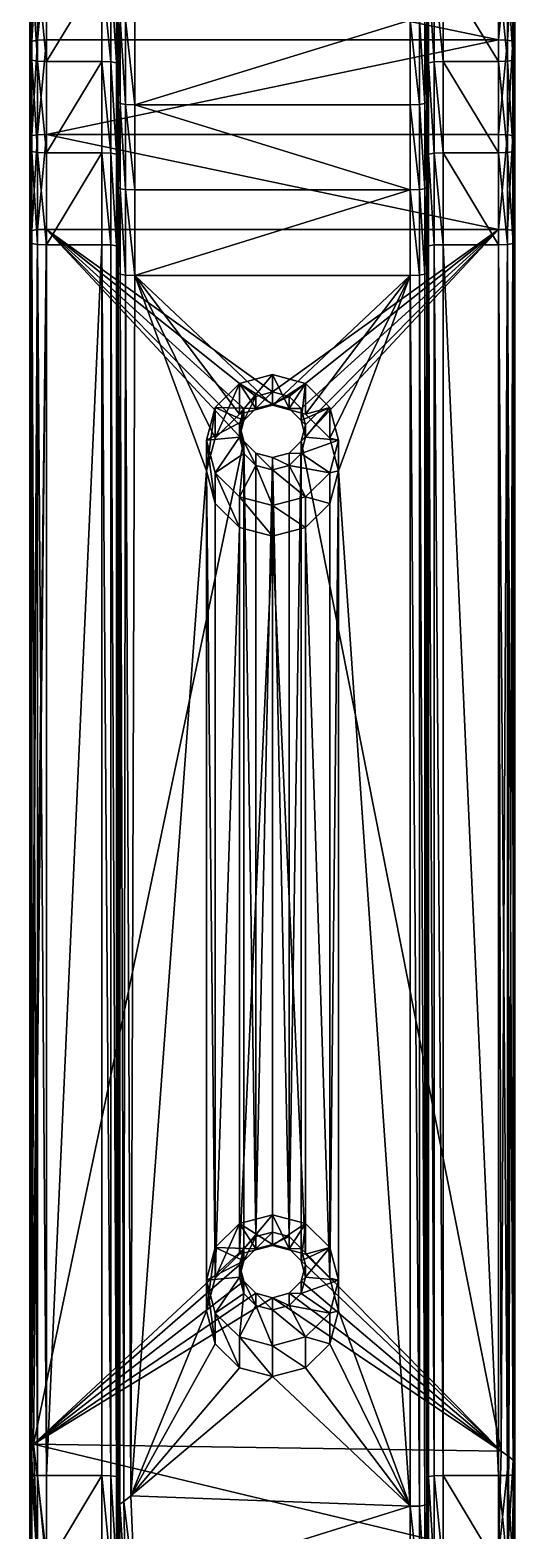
# Model space of a CAD drawing. Header units: metres. Extents: x -565 to 31, y 366 to 1032.
# Drawn here: x -13.2 to 30.9, y 649.2 to 785.4 of the extents above; entities that cross this region are included whole.
import ezdxf

# ---------------------------------------------------------------- set-up
doc = ezdxf.new("R2010")
doc.units = ezdxf.units.M

msp = doc.modelspace()

# ---------------------------------------------------------------- linework, layer by layer
for points in [[(-12.99, 792.91, 352.84), (-13.15, 792.73, 352.03), (-13.15, 784.23, 353.86)], [(-13.15, 784.23, 353.86), (-12.99, 784.4, 354.68), (-12.99, 792.91, 352.84)], [(-12.49, 793.02, 353.33), (-12.99, 792.91, 352.84), (-12.99, 784.4, 354.68)], [(-12.99, 784.4, 354.68), (-12.49, 784.49, 355.17), (-12.49, 793.02, 353.33)], [(-11.66, 793.06, 353.49), (-12.49, 793.02, 353.33), (-12.49, 784.49, 355.17)], [(-12.49, 784.49, 355.17), (-11.66, 784.53, 355.33), (-11.66, 793.06, 353.49)], [(-11.66, 793.06, 353.49), (-11.66, 784.53, 355.33), (29.34, 784.53, 355.33)], [(-11.66, 793.06, 353.49), (29.34, 784.53, 355.33), (29.34, 793.06, 353.49)], [(30.17, 793.02, 353.33), (29.34, 793.06, 353.49), (29.34, 784.53, 355.33)], [(29.34, 784.53, 355.33), (30.17, 784.49, 355.17), (30.17, 793.02, 353.33)], [(30.67, 792.91, 352.84), (30.17, 793.02, 353.33), (30.17, 784.49, 355.17)], [(30.17, 784.49, 355.17), (30.67, 784.4, 354.68), (30.67, 792.91, 352.84)], [(30.83, 792.73, 352.03), (30.67, 792.91, 352.84), (30.67, 784.4, 354.68)], [(-13.15, 792.73, 352.03), (-13.17, 791.13, 345.21), (-13.17, 782.86, 347)], [(-13.15, 784.23, 353.86), (-13.15, 792.73, 352.03), (-13.17, 782.86, 347)], [(30.67, 784.4, 354.68), (30.83, 784.23, 353.86), (30.83, 792.73, 352.03)], [(30.85, 782.86, 347), (30.85, 791.13, 345.21), (30.83, 792.73, 352.03)], [(30.85, 782.86, 347), (30.83, 792.73, 352.03), (30.83, 784.23, 353.86)], [(-13, 782.69, 346.18), (-13.17, 782.86, 347), (-13.17, 791.13, 345.21)], [(-13.17, 791.13, 345.21), (-13, 790.95, 344.4), (-13, 782.69, 346.18)], [(-12.49, 782.59, 345.69), (-13, 782.69, 346.18), (-13, 790.95, 344.4)], [(-13, 790.95, 344.4), (-12.49, 790.84, 343.91), (-12.49, 782.59, 345.69)], [(-11.66, 782.56, 345.53), (-12.49, 782.59, 345.69), (-12.49, 790.84, 343.91)], [(-12.49, 790.84, 343.91), (-11.66, 790.81, 343.75), (-11.66, 782.56, 345.53)], [(-11.66, 782.56, 345.53), (-11.66, 790.81, 343.75), (-6.66, 790.81, 343.75)], [(-11.66, 782.56, 345.53), (-6.66, 790.81, 343.75), (-6.66, 782.56, 345.53)], [(-6.66, 790.81, 343.75), (-5.83, 790.77, 343.59), (-5.83, 782.53, 345.36)], [(-5.83, 782.53, 345.36), (-6.66, 782.56, 345.53), (-6.66, 790.81, 343.75)], [(-5.83, 790.77, 343.59), (-5.33, 790.66, 343.1), (-5.33, 782.43, 344.87)], [(-5.33, 782.43, 344.87), (-5.83, 782.53, 345.36), (-5.83, 790.77, 343.59)], [(-5.33, 790.66, 343.1), (-5.16, 790.48, 342.29), (-5.16, 782.27, 344.06)], [(-5.16, 782.27, 344.06), (-5.33, 782.43, 344.87), (-5.33, 790.66, 343.1)], [(22.84, 790.48, 342.29), (23.01, 790.66, 343.1), (23.01, 782.43, 344.87)], [(22.84, 790.48, 342.29), (22.84, 782.27, 344.06), (22.84, 778.93, 327.39)], [(22.84, 790.48, 342.29), (22.84, 778.93, 327.39), (22.84, 786.64, 325.73)], [(23.01, 782.43, 344.87), (22.84, 782.27, 344.06), (22.84, 790.48, 342.29)], [(23.01, 790.66, 343.1), (23.51, 790.77, 343.59), (23.51, 782.53, 345.36)], [(23.51, 782.53, 345.36), (23.01, 782.43, 344.87), (23.01, 790.66, 343.1)], [(23.51, 790.77, 343.59), (24.34, 790.81, 343.75), (24.34, 782.56, 345.53)], [(24.34, 782.56, 345.53), (23.51, 782.53, 345.36), (23.51, 790.77, 343.59)], [(24.34, 790.81, 343.75), (29.34, 790.81, 343.75), (29.34, 782.56, 345.53)], [(24.34, 790.81, 343.75), (29.34, 782.56, 345.53), (24.34, 782.56, 345.53)], [(29.34, 790.81, 343.75), (30.18, 790.84, 343.91), (30.18, 782.59, 345.69)], [(30.18, 782.59, 345.69), (29.34, 782.56, 345.53), (29.34, 790.81, 343.75)], [(30.18, 790.84, 343.91), (30.68, 790.95, 344.4), (30.68, 782.69, 346.18)], [(30.68, 782.69, 346.18), (30.18, 782.59, 345.69), (30.18, 790.84, 343.91)], [(30.68, 790.95, 344.4), (30.85, 791.13, 345.21), (30.85, 782.86, 347)], [(30.85, 782.86, 347), (30.68, 782.69, 346.18), (30.68, 790.95, 344.4)], [(-5.16, 786.64, 325.73), (-4.99, 786.45, 324.91), (-4.99, 778.76, 326.57)], [(-4.99, 778.76, 326.57), (-5.16, 778.93, 327.39), (-5.16, 786.64, 325.73)], [(-4.99, 786.45, 324.91), (-4.49, 786.35, 324.43), (-4.49, 778.66, 326.08)], [(-4.49, 778.66, 326.08), (-4.99, 778.76, 326.57), (-4.99, 786.45, 324.91)], [(-4.49, 786.35, 324.43), (-3.66, 786.31, 324.26), (-3.66, 778.63, 325.92)], [(-3.66, 778.63, 325.92), (-4.49, 778.66, 326.08), (-4.49, 786.35, 324.43)], [(-3.66, 778.63, 325.92), (-3.66, 786.31, 324.26), (21.34, 786.31, 324.26)], [(-3.66, 778.63, 325.92), (21.34, 786.31, 324.26), (21.34, 778.63, 325.92)], [(21.34, 786.31, 324.26), (22.17, 786.35, 324.43), (22.17, 778.66, 326.08)], [(22.17, 778.66, 326.08), (21.34, 778.63, 325.92), (21.34, 786.31, 324.26)], [(22.17, 786.35, 324.43), (22.67, 786.45, 324.91), (22.67, 778.76, 326.57)], [(22.67, 778.76, 326.57), (22.17, 778.66, 326.08), (22.17, 786.35, 324.43)], [(22.67, 786.45, 324.91), (22.84, 786.64, 325.73), (22.84, 778.93, 327.39)], [(22.84, 778.93, 327.39), (22.67, 778.76, 326.57), (22.67, 786.45, 324.91)], [(-13.15, 784.23, 353.86), (-13.17, 782.86, 347), (-13.17, 774.52, 348.54)], [(-13.15, 775.69, 355.44), (-13.15, 784.23, 353.86), (-13.17, 774.52, 348.54)], [(-12.99, 784.4, 354.68), (-13.15, 784.23, 353.86), (-13.15, 775.69, 355.44)], [(-13.15, 775.69, 355.44), (-12.99, 775.84, 356.27), (-12.99, 784.4, 354.68)], [(-12.49, 784.49, 355.17), (-12.99, 784.4, 354.68), (-12.99, 775.84, 356.27)], [(-12.99, 775.84, 356.27), (-12.49, 775.92, 356.76), (-12.49, 784.49, 355.17)], [(-11.66, 784.53, 355.33), (-12.49, 784.49, 355.17), (-12.49, 775.92, 356.76)], [(-12.49, 775.92, 356.76), (-11.66, 775.95, 356.92), (-11.66, 784.53, 355.33)], [(-11.66, 775.95, 356.92), (29.34, 775.95, 356.92), (29.34, 784.53, 355.33)], [(-11.66, 784.53, 355.33), (-11.66, 775.95, 356.92), (29.34, 784.53, 355.33)], [(30.17, 784.49, 355.17), (29.34, 784.53, 355.33), (29.34, 775.95, 356.92)], [(29.34, 775.95, 356.92), (30.17, 775.92, 356.76), (30.17, 784.49, 355.17)], [(30.67, 784.4, 354.68), (30.17, 784.49, 355.17), (30.17, 775.92, 356.76)], [(30.17, 775.92, 356.76), (30.67, 775.84, 356.27), (30.67, 784.4, 354.68)], [(30.83, 784.23, 353.86), (30.67, 784.4, 354.68), (30.67, 775.84, 356.27)], [(30.67, 775.84, 356.27), (30.83, 775.69, 355.44), (30.83, 784.23, 353.86)], [(30.85, 774.52, 348.54), (30.85, 782.86, 347), (30.83, 784.23, 353.86)], [(30.85, 774.52, 348.54), (30.83, 784.23, 353.86), (30.83, 775.69, 355.44)], [(-13, 774.38, 347.72), (-13.17, 774.52, 348.54), (-13.17, 782.86, 347)], [(-13.17, 782.86, 347), (-13, 782.69, 346.18), (-13, 774.38, 347.72)], [(-12.49, 774.3, 347.23), (-13, 774.38, 347.72), (-13, 782.69, 346.18)], [(-13, 782.69, 346.18), (-12.49, 782.59, 345.69), (-12.49, 774.3, 347.23)], [(-11.66, 774.27, 347.07), (-12.49, 774.3, 347.23), (-12.49, 782.59, 345.69)], [(-12.49, 782.59, 345.69), (-11.66, 782.56, 345.53), (-11.66, 774.27, 347.07)], [(-11.66, 774.27, 347.07), (-11.66, 782.56, 345.53), (-6.66, 782.56, 345.53)], [(-11.66, 774.27, 347.07), (-6.66, 782.56, 345.53), (-6.66, 774.27, 347.07)], [(-6.66, 782.56, 345.53), (-5.83, 782.53, 345.36), (-5.83, 774.24, 346.9)], [(-5.83, 774.24, 346.9), (-6.66, 774.27, 347.07), (-6.66, 782.56, 345.53)], [(-5.83, 782.53, 345.36), (-5.33, 782.43, 344.87), (-5.33, 774.16, 346.41)], [(-5.33, 774.16, 346.41), (-5.83, 774.24, 346.9), (-5.83, 782.53, 345.36)], [(-5.33, 782.43, 344.87), (-5.16, 782.27, 344.06), (-5.16, 774.02, 345.59)], [(-5.16, 774.02, 345.59), (-5.33, 774.16, 346.41), (-5.33, 782.43, 344.87)], [(22.84, 782.27, 344.06), (23.01, 782.43, 344.87), (23.01, 774.16, 346.41)], [(22.84, 782.27, 344.06), (22.84, 774.02, 345.59), (22.84, 771.16, 328.83)], [(22.84, 782.27, 344.06), (22.84, 771.16, 328.83), (22.84, 778.93, 327.39)], [(23.01, 774.16, 346.41), (22.84, 774.02, 345.59), (22.84, 782.27, 344.06)], [(23.01, 782.43, 344.87), (23.51, 782.53, 345.36), (23.51, 774.24, 346.9)], [(23.51, 774.24, 346.9), (23.01, 774.16, 346.41), (23.01, 782.43, 344.87)], [(23.51, 782.53, 345.36), (24.34, 782.56, 345.53), (24.34, 774.27, 347.07)], [(24.34, 774.27, 347.07), (23.51, 774.24, 346.9), (23.51, 782.53, 345.36)], [(29.34, 774.27, 347.07), (24.34, 774.27, 347.07), (24.34, 782.56, 345.53)], [(29.34, 782.56, 345.53), (29.34, 774.27, 347.07), (24.34, 782.56, 345.53)], [(29.34, 782.56, 345.53), (30.18, 782.59, 345.69), (30.18, 774.3, 347.23)], [(30.18, 774.3, 347.23), (29.34, 774.27, 347.07), (29.34, 782.56, 345.53)], [(30.18, 782.59, 345.69), (30.68, 782.69, 346.18), (30.68, 774.38, 347.72)], [(30.68, 774.38, 347.72), (30.18, 774.3, 347.23), (30.18, 782.59, 345.69)], [(30.68, 782.69, 346.18), (30.85, 782.86, 347), (30.85, 774.52, 348.54)], [(30.85, 774.52, 348.54), (30.68, 774.38, 347.72), (30.68, 782.69, 346.18)], [(-5.16, 778.93, 327.39), (-4.99, 778.76, 326.57), (-4.99, 771.02, 328.01)], [(-4.99, 771.02, 328.01), (-5.16, 771.16, 328.83), (-5.16, 778.93, 327.39)], [(-4.99, 778.76, 326.57), (-4.49, 778.66, 326.08), (-4.49, 770.94, 327.51)], [(-4.49, 770.94, 327.51), (-4.99, 771.02, 328.01), (-4.99, 778.76, 326.57)], [(-4.49, 778.66, 326.08), (-3.66, 778.63, 325.92), (-3.66, 770.91, 327.35)], [(-3.66, 770.91, 327.35), (-4.49, 770.94, 327.51), (-4.49, 778.66, 326.08)], [(-3.66, 778.63, 325.92), (21.34, 778.63, 325.92), (21.34, 770.91, 327.35)], [(-3.66, 770.91, 327.35), (-3.66, 778.63, 325.92), (21.34, 770.91, 327.35)], [(21.34, 778.63, 325.92), (22.17, 778.66, 326.08), (22.17, 770.94, 327.51)], [(22.17, 770.94, 327.51), (21.34, 770.91, 327.35), (21.34, 778.63, 325.92)], [(22.17, 778.66, 326.08), (22.67, 778.76, 326.57), (22.67, 771.02, 328.01)], [(22.67, 771.02, 328.01), (22.17, 770.94, 327.51), (22.17, 778.66, 326.08)], [(22.67, 778.76, 326.57), (22.84, 778.93, 327.39), (22.84, 771.16, 328.83)], [(22.84, 771.16, 328.83), (22.67, 771.02, 328.01), (22.67, 778.76, 326.57)], [(-13.15, 775.69, 355.44), (-13.17, 774.52, 348.54), (-13.17, 766.15, 349.84)], [(-13.15, 767.1, 356.78), (-13.15, 775.69, 355.44), (-13.17, 766.15, 349.84)], [(-12.99, 775.84, 356.27), (-13.15, 775.69, 355.44), (-13.15, 767.1, 356.78)], [(-13.15, 767.1, 356.78), (-12.99, 767.23, 357.6), (-12.99, 775.84, 356.27)], [(-12.49, 775.92, 356.76), (-12.99, 775.84, 356.27), (-12.99, 767.23, 357.6)], [(-12.99, 767.23, 357.6), (-12.49, 767.3, 358.1), (-12.49, 775.92, 356.76)], [(-11.66, 775.95, 356.92), (-12.49, 775.92, 356.76), (-12.49, 767.3, 358.1)], [(-12.49, 767.3, 358.1), (-11.66, 767.32, 358.26), (-11.66, 775.95, 356.92)], [(-11.66, 775.95, 356.92), (-11.66, 767.32, 358.26), (29.34, 767.32, 358.26)], [(-11.66, 775.95, 356.92), (29.34, 767.32, 358.26), (29.34, 775.95, 356.92)], [(30.17, 775.92, 356.76), (29.34, 775.95, 356.92), (29.34, 767.32, 358.26)], [(29.34, 767.32, 358.26), (30.17, 767.3, 358.1), (30.17, 775.92, 356.76)], [(30.67, 775.84, 356.27), (30.17, 775.92, 356.76), (30.17, 767.3, 358.1)], [(30.17, 767.3, 358.1), (30.67, 767.23, 357.6), (30.67, 775.84, 356.27)], [(30.83, 775.69, 355.44), (30.67, 775.84, 356.27), (30.67, 767.23, 357.6)], [(30.67, 767.23, 357.6), (30.83, 767.1, 356.78), (30.83, 775.69, 355.44)], [(30.85, 766.15, 349.84), (30.85, 774.52, 348.54), (30.83, 775.69, 355.44)], [(30.85, 766.15, 349.84), (30.83, 775.69, 355.44), (30.83, 767.1, 356.78)], [(-13, 766.03, 349.02), (-13.17, 766.15, 349.84), (-13.17, 774.52, 348.54)], [(-13.17, 774.52, 348.54), (-13, 774.38, 347.72), (-13, 766.03, 349.02)], [(-12.49, 765.96, 348.53), (-13, 766.03, 349.02), (-13, 774.38, 347.72)], [(-13, 774.38, 347.72), (-12.49, 774.3, 347.23), (-12.49, 765.96, 348.53)], [(-11.66, 765.93, 348.36), (-12.49, 765.96, 348.53), (-12.49, 774.3, 347.23)], [(-12.49, 774.3, 347.23), (-11.66, 774.27, 347.07), (-11.66, 765.93, 348.36)], [(-11.66, 765.93, 348.36), (-11.66, 774.27, 347.07), (-6.66, 774.27, 347.07)], [(-11.66, 765.93, 348.36), (-6.66, 774.27, 347.07), (-6.66, 765.93, 348.36)], [(-6.66, 774.27, 347.07), (-5.83, 774.24, 346.9), (-5.83, 765.91, 348.2)], [(-5.83, 765.91, 348.2), (-6.66, 765.93, 348.36), (-6.66, 774.27, 347.07)], [(-5.83, 774.24, 346.9), (-5.33, 774.16, 346.41), (-5.33, 765.83, 347.7)], [(-5.33, 765.83, 347.7), (-5.83, 765.91, 348.2), (-5.83, 774.24, 346.9)], [(-5.33, 774.16, 346.41), (-5.16, 774.02, 345.59), (-5.16, 765.71, 346.88)], [(-5.16, 765.71, 346.88), (-5.33, 765.83, 347.7), (-5.33, 774.16, 346.41)], [(22.84, 774.02, 345.59), (23.01, 774.16, 346.41), (23.01, 765.83, 347.7)], [(22.84, 774.02, 345.59), (22.84, 765.71, 346.88), (22.84, 763.37, 330.04)], [(22.84, 774.02, 345.59), (22.84, 763.37, 330.04), (22.84, 771.16, 328.83)], [(23.01, 765.83, 347.7), (22.84, 765.71, 346.88), (22.84, 774.02, 345.59)], [(23.01, 774.16, 346.41), (23.51, 774.24, 346.9), (23.51, 765.91, 348.2)], [(23.51, 765.91, 348.2), (23.01, 765.83, 347.7), (23.01, 774.16, 346.41)], [(23.51, 774.24, 346.9), (24.34, 774.27, 347.07), (24.34, 765.93, 348.36)], [(24.34, 765.93, 348.36), (23.51, 765.91, 348.2), (23.51, 774.24, 346.9)], [(29.34, 765.93, 348.36), (24.34, 765.93, 348.36), (24.34, 774.27, 347.07)], [(29.34, 774.27, 347.07), (29.34, 765.93, 348.36), (24.34, 774.27, 347.07)], [(29.34, 774.27, 347.07), (30.18, 774.3, 347.23), (30.18, 765.96, 348.53)], [(30.18, 765.96, 348.53), (29.34, 765.93, 348.36), (29.34, 774.27, 347.07)], [(30.18, 774.3, 347.23), (30.68, 774.38, 347.72), (30.68, 766.03, 349.02)], [(30.68, 766.03, 349.02), (30.18, 765.96, 348.53), (30.18, 774.3, 347.23)], [(30.68, 774.38, 347.72), (30.85, 774.52, 348.54), (30.85, 766.15, 349.84)], [(30.85, 766.15, 349.84), (30.68, 766.03, 349.02), (30.68, 774.38, 347.72)], [(-5.16, 771.16, 328.83), (-4.99, 771.02, 328.01), (-4.99, 763.25, 329.21)], [(-4.99, 763.25, 329.21), (-5.16, 763.37, 330.04), (-5.16, 771.16, 328.83)], [(-4.99, 771.02, 328.01), (-4.49, 770.94, 327.51), (-4.49, 763.17, 328.72)], [(-4.49, 763.17, 328.72), (-4.99, 763.25, 329.21), (-4.99, 771.02, 328.01)], [(22.17, 770.94, 327.51), (22.67, 771.02, 328.01), (22.67, 763.25, 329.21)], [(22.67, 771.02, 328.01), (22.84, 771.16, 328.83), (22.84, 763.37, 330.04)], [(22.84, 763.37, 330.04), (22.67, 763.25, 329.21), (22.67, 771.02, 328.01)], [(-4.49, 770.94, 327.51), (-3.66, 770.91, 327.35), (-3.66, 763.15, 328.56)], [(-3.66, 763.15, 328.56), (-4.49, 763.17, 328.72), (-4.49, 770.94, 327.51)], [(-3.66, 763.15, 328.56), (-3.66, 770.91, 327.35), (21.34, 770.91, 327.35)], [(-3.66, 763.15, 328.56), (21.34, 770.91, 327.35), (21.34, 763.15, 328.56)], [(21.34, 770.91, 327.35), (22.17, 770.94, 327.51), (22.17, 763.17, 328.72)], [(22.17, 763.17, 328.72), (21.34, 763.15, 328.56), (21.34, 770.91, 327.35)], [(22.67, 763.25, 329.21), (22.17, 763.17, 328.72), (22.17, 770.94, 327.51)], [(-13.15, 767.1, 356.78), (-13.17, 766.15, 349.84), (-13.17, 654.42, 365.55)], [(-13.15, 655.42, 372.48), (-13.15, 767.1, 356.78), (-13.17, 654.42, 365.55)], [(-12.99, 767.23, 357.6), (-13.15, 767.1, 356.78), (-13.15, 655.42, 372.48)], [(-13.15, 655.42, 372.48), (-13.12, 655.69, 373.28), (-12.99, 767.23, 357.6)], [(-12.49, 767.3, 358.1), (-12.99, 767.23, 357.6), (-13.12, 655.69, 373.28)], [(-13.12, 655.69, 373.28), (-13.02, 656.24, 373.71), (-12.49, 767.3, 358.1)], [(-11.66, 767.32, 358.26), (-12.49, 767.3, 358.1), (-13.02, 656.24, 373.71)], [(-13.02, 656.24, 373.71), (-12.85, 657.07, 373.76), (-11.66, 767.32, 358.26)], [(-11.66, 767.32, 358.26), (-12.85, 657.07, 373.76), (6.24, 748.11, 360.96)], [(-11.66, 767.32, 358.26), (6.24, 748.11, 360.96), (5.84, 749.6, 360.75)], [(-11.66, 767.32, 358.26), (5.84, 749.6, 360.75), (6.24, 751.08, 360.55)], [(-11.66, 767.32, 358.26), (6.24, 751.08, 360.55), (7.34, 752.17, 360.39)], [(-11.66, 767.32, 358.26), (7.34, 752.17, 360.39), (8.84, 752.57, 360.34)], [(-11.66, 767.32, 358.26), (8.84, 752.57, 360.34), (29.34, 767.32, 358.26)], [(8.84, 752.57, 360.34), (10.34, 752.17, 360.39), (29.34, 767.32, 358.26)], [(10.34, 752.17, 360.39), (11.44, 751.08, 360.55), (29.34, 767.32, 358.26)], [(11.44, 748.11, 360.96), (29.6, 656.45, 373.85), (29.34, 767.32, 358.26)], [(11.84, 749.6, 360.75), (11.44, 748.11, 360.96), (29.34, 767.32, 358.26)], [(11.44, 751.08, 360.55), (11.84, 749.6, 360.75), (29.34, 767.32, 358.26)], [(30.17, 767.3, 358.1), (29.34, 767.32, 358.26), (29.6, 656.45, 373.85)], [(29.6, 656.45, 373.85), (30.29, 655.97, 373.75), (30.17, 767.3, 358.1)], [(30.67, 767.23, 357.6), (30.17, 767.3, 358.1), (30.29, 655.97, 373.75)], [(30.29, 655.97, 373.75), (30.7, 655.62, 373.29), (30.67, 767.23, 357.6)], [(30.83, 767.1, 356.78), (30.67, 767.23, 357.6), (30.7, 655.62, 373.29)], [(30.7, 655.62, 373.29), (30.83, 655.42, 372.48), (30.83, 767.1, 356.78)], [(30.85, 654.42, 365.55), (30.85, 766.15, 349.84), (30.83, 767.1, 356.78)], [(30.85, 654.42, 365.55), (30.83, 767.1, 356.78), (30.83, 655.42, 372.48)], [(-13, 654.31, 364.72), (-13.17, 654.42, 365.55), (-13.17, 766.15, 349.84)], [(-13.17, 766.15, 349.84), (-13, 766.03, 349.02), (-13, 654.31, 364.72)], [(-12.49, 654.25, 364.22), (-13, 654.31, 364.72), (-13, 766.03, 349.02)], [(-13, 766.03, 349.02), (-12.49, 765.96, 348.53), (-12.49, 654.25, 364.22)], [(-11.66, 654.23, 364.06), (-12.49, 654.25, 364.22), (-12.49, 765.96, 348.53)], [(-12.49, 765.96, 348.53), (-11.66, 765.93, 348.36), (-11.66, 654.23, 364.06)], [(-11.66, 654.23, 364.06), (-11.66, 765.93, 348.36), (-6.66, 765.93, 348.36)], [(-11.66, 654.23, 364.06), (-6.66, 765.93, 348.36), (-6.66, 654.23, 364.06)], [(-6.66, 765.93, 348.36), (-5.83, 765.91, 348.2), (-5.83, 654.2, 363.89)], [(-5.83, 654.2, 363.89), (-6.66, 654.23, 364.06), (-6.66, 765.93, 348.36)], [(-5.83, 765.91, 348.2), (-5.33, 765.83, 347.7), (-5.33, 654.14, 363.4)], [(-5.33, 654.14, 363.4), (-5.83, 654.2, 363.89), (-5.83, 765.91, 348.2)], [(-5.33, 765.83, 347.7), (-5.16, 765.71, 346.88), (-5.16, 654.03, 362.57)], [(-5.16, 654.03, 362.57), (-5.33, 654.14, 363.4), (-5.33, 765.83, 347.7)], [(22.84, 765.71, 346.88), (23.01, 765.83, 347.7), (23.01, 654.14, 363.4)], [(22.84, 765.71, 346.88), (22.84, 654.03, 362.57), (22.84, 651.64, 345.74)], [(22.84, 765.71, 346.88), (22.84, 651.64, 345.74), (22.84, 763.37, 330.04)], [(23.01, 654.14, 363.4), (22.84, 654.03, 362.57), (22.84, 765.71, 346.88)], [(23.01, 765.83, 347.7), (23.51, 765.91, 348.2), (23.51, 654.2, 363.89)], [(23.51, 654.2, 363.89), (23.01, 654.14, 363.4), (23.01, 765.83, 347.7)], [(23.51, 765.91, 348.2), (24.34, 765.93, 348.36), (24.34, 654.23, 364.06)], [(24.34, 654.23, 364.06), (23.51, 654.2, 363.89), (23.51, 765.91, 348.2)], [(29.34, 654.23, 364.06), (24.34, 654.23, 364.06), (24.34, 765.93, 348.36)], [(29.34, 765.93, 348.36), (29.34, 654.23, 364.06), (24.34, 765.93, 348.36)], [(29.34, 765.93, 348.36), (30.18, 765.96, 348.53), (30.18, 654.25, 364.22)], [(30.18, 654.25, 364.22), (29.34, 654.23, 364.06), (29.34, 765.93, 348.36)], [(30.18, 765.96, 348.53), (30.68, 766.03, 349.02), (30.68, 654.31, 364.72)], [(30.68, 654.31, 364.72), (30.18, 654.25, 364.22), (30.18, 765.96, 348.53)], [(30.68, 766.03, 349.02), (30.85, 766.15, 349.84), (30.85, 654.42, 365.55)], [(30.85, 654.42, 365.55), (30.68, 654.31, 364.72), (30.68, 766.03, 349.02)], [(-5.16, 763.37, 330.04), (-4.99, 763.25, 329.21), (-5.03, 651.64, 344.9)], [(-5.03, 651.64, 344.9), (-5.16, 651.64, 345.74), (-5.16, 763.37, 330.04)], [(-4.65, 651.89, 344.36), (-5.03, 651.64, 344.9), (-4.99, 763.25, 329.21)], [(-4.99, 763.25, 329.21), (-4.49, 763.17, 328.72), (-4.65, 651.89, 344.36)], [(-4.02, 652.4, 344.12), (-4.65, 651.89, 344.36), (-4.49, 763.17, 328.72)], [(-4.49, 763.17, 328.72), (-3.66, 763.15, 328.56), (-4.02, 652.4, 344.12)], [(-4.02, 652.4, 344.12), (-3.66, 763.15, 328.56), (2.84, 745.42, 331.05)], [(-3.66, 763.15, 328.56), (21.34, 763.15, 328.56), (8.84, 751.36, 330.21)], [(-3.66, 763.15, 328.56), (8.84, 751.36, 330.21), (5.84, 750.57, 330.32)], [(-3.66, 763.15, 328.56), (5.84, 750.57, 330.32), (3.64, 748.39, 330.63)], [(-3.66, 763.15, 328.56), (3.64, 748.39, 330.63), (2.84, 745.42, 331.05)], [(21.34, 763.15, 328.56), (11.84, 750.57, 330.32), (8.84, 751.36, 330.21)], [(21.34, 763.15, 328.56), (14.04, 748.39, 330.63), (11.84, 750.57, 330.32)], [(21.34, 763.15, 328.56), (14.84, 745.42, 331.05), (14.04, 748.39, 330.63)], [(21.34, 763.15, 328.56), (21.34, 651.44, 344.25), (14.84, 745.42, 331.05)], [(21.34, 763.15, 328.56), (22.17, 763.17, 328.72), (22.17, 651.46, 344.42)], [(22.17, 651.46, 344.42), (21.34, 651.44, 344.25), (21.34, 763.15, 328.56)], [(22.17, 763.17, 328.72), (22.67, 763.25, 329.21), (22.67, 651.53, 344.92)], [(22.67, 651.53, 344.92), (22.17, 651.46, 344.42), (22.17, 763.17, 328.72)], [(22.67, 763.25, 329.21), (22.84, 763.37, 330.04), (22.84, 651.64, 345.74)], [(22.84, 651.64, 345.74), (22.67, 651.53, 344.92), (22.67, 763.25, 329.21)], [(5.84, 753.35, 350.13), (3.64, 751.17, 350.43), (3.64, 748.39, 330.63)], [(3.64, 748.39, 330.63), (5.84, 750.57, 330.32), (5.84, 753.35, 350.13)], [(3.64, 751.17, 350.43), (5.84, 753.35, 350.13), (7.34, 751.06, 352.47)], [(5.84, 750.57, 330.32), (8.84, 751.36, 330.21), (8.84, 754.15, 350.02)], [(8.84, 754.15, 350.02), (5.84, 753.35, 350.13), (5.84, 750.57, 330.32)], [(5.84, 753.35, 350.13), (8.84, 754.15, 350.02), (8.84, 751.45, 352.41)], [(8.84, 751.45, 352.41), (7.34, 751.06, 352.47), (5.84, 753.35, 350.13)], [(11.84, 753.35, 350.13), (8.84, 754.15, 350.02), (8.84, 751.36, 330.21)], [(10.34, 751.06, 352.47), (8.84, 751.45, 352.41), (8.84, 754.15, 350.02)], [(8.84, 754.15, 350.02), (11.84, 753.35, 350.13), (10.34, 751.06, 352.47)], [(8.84, 751.36, 330.21), (11.84, 750.57, 330.32), (11.84, 753.35, 350.13)], [(11.44, 749.97, 352.62), (10.34, 751.06, 352.47), (11.84, 753.35, 350.13)], [(11.84, 753.35, 350.13), (14.04, 751.17, 350.43), (11.44, 749.97, 352.62)], [(14.04, 751.17, 350.43), (11.84, 753.35, 350.13), (11.84, 750.57, 330.32)], [(7.34, 752.17, 360.39), (6.24, 751.08, 360.55), (6.24, 749.97, 352.62)], [(6.24, 749.97, 352.62), (7.34, 751.06, 352.47), (7.34, 752.17, 360.39)], [(7.34, 751.06, 352.47), (8.84, 751.45, 352.41), (8.84, 752.57, 360.34)], [(8.84, 752.57, 360.34), (7.34, 752.17, 360.39), (7.34, 751.06, 352.47)], [(10.34, 752.17, 360.39), (8.84, 752.57, 360.34), (8.84, 751.45, 352.41)], [(8.84, 751.45, 352.41), (10.34, 751.06, 352.47), (10.34, 752.17, 360.39)], [(11.44, 751.08, 360.55), (10.34, 752.17, 360.39), (10.34, 751.06, 352.47)], [(2.84, 745.42, 331.05), (3.64, 748.39, 330.63), (3.64, 751.17, 350.43)], [(3.64, 751.17, 350.43), (2.84, 748.2, 350.85), (2.84, 745.42, 331.05)], [(2.84, 748.2, 350.85), (3.64, 751.17, 350.43), (6.24, 749.97, 352.62)], [(7.34, 751.06, 352.47), (6.24, 749.97, 352.62), (3.64, 751.17, 350.43)], [(5.84, 748.48, 352.83), (6.24, 749.97, 352.62), (6.24, 751.08, 360.55)], [(6.24, 751.08, 360.55), (5.84, 749.6, 360.75), (5.84, 748.48, 352.83)], [(10.34, 751.06, 352.47), (11.44, 749.97, 352.62), (11.44, 751.08, 360.55)], [(11.84, 748.48, 352.83), (11.44, 749.97, 352.62), (14.04, 751.17, 350.43)], [(11.84, 749.6, 360.75), (11.44, 751.08, 360.55), (11.44, 749.97, 352.62)], [(11.84, 750.57, 330.32), (14.04, 748.39, 330.63), (14.04, 751.17, 350.43)], [(14.04, 751.17, 350.43), (14.84, 748.2, 350.85), (11.84, 748.48, 352.83)], [(14.84, 748.2, 350.85), (14.04, 751.17, 350.43), (14.04, 748.39, 330.63)], [(6.24, 749.97, 352.62), (5.84, 748.48, 352.83), (2.84, 748.2, 350.85)], [(5.84, 749.6, 360.75), (6.24, 748.11, 360.96), (6.24, 747, 353.04)], [(6.24, 747, 353.04), (5.84, 748.48, 352.83), (5.84, 749.6, 360.75)], [(11.44, 749.97, 352.62), (11.84, 748.48, 352.83), (11.84, 749.6, 360.75)], [(11.44, 748.11, 360.96), (11.84, 749.6, 360.75), (11.84, 748.48, 352.83)], [(6.24, 748.11, 360.96), (-12.85, 657.07, 373.76), (6.24, 674.83, 371.26)], [(3.64, 745.23, 351.27), (2.84, 748.2, 350.85), (5.84, 748.48, 352.83)], [(2.84, 748.2, 350.85), (3.64, 745.23, 351.27), (3.64, 742.45, 331.46)], [(3.64, 742.45, 331.46), (2.84, 745.42, 331.05), (2.84, 748.2, 350.85)], [(5.84, 748.48, 352.83), (6.24, 747, 353.04), (3.64, 745.23, 351.27)], [(7.34, 745.91, 353.19), (6.24, 747, 353.04), (6.24, 748.11, 360.96)], [(6.24, 748.11, 360.96), (7.34, 747.02, 361.12), (7.34, 745.91, 353.19)], [(6.24, 748.11, 360.96), (6.24, 674.83, 371.26), (7.34, 675.92, 371.11)], [(7.34, 747.02, 361.12), (6.24, 748.11, 360.96), (7.34, 675.92, 371.11)], [(11.44, 748.11, 360.96), (10.34, 747.02, 361.12), (10.34, 675.92, 371.11)], [(11.44, 748.11, 360.96), (10.34, 675.92, 371.11), (11.44, 674.83, 371.26)], [(10.34, 747.02, 361.12), (11.44, 748.11, 360.96), (11.44, 747, 353.04)], [(11.44, 747, 353.04), (11.84, 748.48, 352.83), (14.84, 748.2, 350.85)], [(11.84, 748.48, 352.83), (11.44, 747, 353.04), (11.44, 748.11, 360.96)], [(14.84, 748.2, 350.85), (14.04, 745.23, 351.27), (11.44, 747, 353.04)], [(11.44, 748.11, 360.96), (11.44, 674.83, 371.26), (29.6, 656.45, 373.85)], [(14.04, 748.39, 330.63), (14.84, 745.42, 331.05), (14.84, 748.2, 350.85)], [(14.04, 745.23, 351.27), (14.84, 748.2, 350.85), (14.84, 745.42, 331.05)], [(5.84, 743.06, 351.58), (3.64, 745.23, 351.27), (6.24, 747, 353.04)], [(6.24, 747, 353.04), (7.34, 745.91, 353.19), (5.84, 743.06, 351.58)], [(7.34, 747.02, 361.12), (8.84, 746.63, 361.17), (8.84, 745.51, 353.25)], [(8.84, 745.51, 353.25), (7.34, 745.91, 353.19), (7.34, 747.02, 361.12)], [(8.84, 746.63, 361.17), (7.34, 747.02, 361.12), (7.34, 675.92, 371.11)], [(8.84, 746.63, 361.17), (7.34, 675.92, 371.11), (8.84, 676.32, 371.05)], [(10.34, 747.02, 361.12), (8.84, 746.63, 361.17), (10.34, 675.92, 371.11)], [(8.84, 746.63, 361.17), (10.34, 747.02, 361.12), (10.34, 745.91, 353.19)], [(8.84, 746.63, 361.17), (8.84, 676.32, 371.05), (10.34, 675.92, 371.11)], [(10.34, 745.91, 353.19), (8.84, 745.51, 353.25), (8.84, 746.63, 361.17)], [(11.44, 747, 353.04), (10.34, 745.91, 353.19), (10.34, 747.02, 361.12)], [(10.34, 745.91, 353.19), (11.44, 747, 353.04), (14.04, 745.23, 351.27)], [(2.84, 669.17, 341.76), (-4.02, 652.4, 344.12), (2.84, 745.42, 331.05)], [(3.64, 672.14, 341.35), (2.84, 669.17, 341.76), (2.84, 745.42, 331.05)], [(3.64, 672.14, 341.35), (2.84, 745.42, 331.05), (3.64, 742.45, 331.46)], [(5.84, 740.28, 331.77), (3.64, 742.45, 331.46), (3.64, 745.23, 351.27)], [(3.64, 745.23, 351.27), (5.84, 743.06, 351.58), (5.84, 740.28, 331.77)], [(8.84, 742.26, 351.69), (5.84, 743.06, 351.58), (7.34, 745.91, 353.19)], [(7.34, 745.91, 353.19), (8.84, 745.51, 353.25), (8.84, 742.26, 351.69)], [(8.84, 745.51, 353.25), (10.34, 745.91, 353.19), (11.84, 743.06, 351.58)], [(11.84, 743.06, 351.58), (8.84, 742.26, 351.69), (8.84, 745.51, 353.25)], [(14.04, 745.23, 351.27), (11.84, 743.06, 351.58), (10.34, 745.91, 353.19)], [(11.84, 743.06, 351.58), (14.04, 745.23, 351.27), (14.04, 742.45, 331.46)], [(14.04, 742.45, 331.46), (14.84, 745.42, 331.05), (14.04, 672.14, 341.35)], [(14.84, 669.17, 341.76), (14.04, 672.14, 341.35), (14.84, 745.42, 331.05)], [(14.84, 745.42, 331.05), (14.04, 742.45, 331.46), (14.04, 745.23, 351.27)], [(21.34, 651.44, 344.25), (14.84, 669.17, 341.76), (14.84, 745.42, 331.05)], [(3.64, 672.14, 341.35), (3.64, 742.45, 331.46), (5.84, 740.28, 331.77)], [(5.84, 743.06, 351.58), (8.84, 742.26, 351.69), (8.84, 739.48, 331.88)], [(8.84, 739.48, 331.88), (5.84, 740.28, 331.77), (5.84, 743.06, 351.58)], [(8.84, 742.26, 351.69), (11.84, 743.06, 351.58), (11.84, 740.28, 331.77)], [(14.04, 742.45, 331.46), (11.84, 740.28, 331.77), (11.84, 743.06, 351.58)], [(11.84, 740.28, 331.77), (14.04, 742.45, 331.46), (14.04, 672.14, 341.35)], [(11.84, 740.28, 331.77), (8.84, 739.48, 331.88), (8.84, 742.26, 351.69)], [(5.84, 674.32, 341.04), (3.64, 672.14, 341.35), (5.84, 740.28, 331.77)], [(5.84, 674.32, 341.04), (5.84, 740.28, 331.77), (8.84, 739.48, 331.88)], [(11.84, 740.28, 331.77), (11.84, 674.32, 341.04), (8.84, 739.48, 331.88)], [(11.84, 740.28, 331.77), (14.04, 672.14, 341.35), (11.84, 674.32, 341.04)], [(8.84, 675.11, 340.93), (5.84, 674.32, 341.04), (8.84, 739.48, 331.88)], [(11.84, 674.32, 341.04), (8.84, 675.11, 340.93), (8.84, 739.48, 331.88)], [(5.84, 677.1, 360.85), (3.64, 674.93, 361.15), (3.64, 672.14, 341.35)], [(3.64, 672.14, 341.35), (5.84, 674.32, 341.04), (5.84, 677.1, 360.85)], [(3.64, 674.93, 361.15), (5.84, 677.1, 360.85), (7.34, 674.81, 363.19)], [(5.84, 674.32, 341.04), (8.84, 675.11, 340.93), (8.84, 677.9, 360.73)], [(8.84, 677.9, 360.73), (5.84, 677.1, 360.85), (5.84, 674.32, 341.04)], [(5.84, 677.1, 360.85), (8.84, 677.9, 360.73), (8.84, 675.2, 363.13)], [(8.84, 675.2, 363.13), (7.34, 674.81, 363.19), (5.84, 677.1, 360.85)], [(11.84, 677.1, 360.85), (8.84, 677.9, 360.73), (8.84, 675.11, 340.93)], [(10.34, 674.81, 363.19), (8.84, 675.2, 363.13), (8.84, 677.9, 360.73)], [(8.84, 677.9, 360.73), (11.84, 677.1, 360.85), (10.34, 674.81, 363.19)], [(8.84, 675.11, 340.93), (11.84, 674.32, 341.04), (11.84, 677.1, 360.85)], [(11.44, 673.72, 363.34), (10.34, 674.81, 363.19), (11.84, 677.1, 360.85)], [(11.84, 677.1, 360.85), (14.04, 674.93, 361.15), (11.44, 673.72, 363.34)], [(14.04, 674.93, 361.15), (11.84, 677.1, 360.85), (11.84, 674.32, 341.04)], [(7.34, 675.92, 371.11), (6.24, 674.83, 371.26), (6.24, 673.72, 363.34)], [(6.24, 673.72, 363.34), (7.34, 674.81, 363.19), (7.34, 675.92, 371.11)], [(7.34, 674.81, 363.19), (8.84, 675.2, 363.13), (8.84, 676.32, 371.05)], [(8.84, 676.32, 371.05), (7.34, 675.92, 371.11), (7.34, 674.81, 363.19)], [(10.34, 675.92, 371.11), (8.84, 676.32, 371.05), (8.84, 675.2, 363.13)], [(8.84, 675.2, 363.13), (10.34, 674.81, 363.19), (10.34, 675.92, 371.11)], [(11.44, 674.83, 371.26), (10.34, 675.92, 371.11), (10.34, 674.81, 363.19)], [(-12.85, 657.07, 373.76), (5.84, 673.35, 371.47), (6.24, 674.83, 371.26)], [(2.84, 669.17, 341.76), (3.64, 672.14, 341.35), (3.64, 674.93, 361.15)], [(3.64, 674.93, 361.15), (2.84, 671.95, 361.57), (2.84, 669.17, 341.76)], [(2.84, 671.95, 361.57), (3.64, 674.93, 361.15), (6.24, 673.72, 363.34)], [(7.34, 674.81, 363.19), (6.24, 673.72, 363.34), (3.64, 674.93, 361.15)], [(5.84, 672.23, 363.55), (6.24, 673.72, 363.34), (6.24, 674.83, 371.26)], [(6.24, 674.83, 371.26), (5.84, 673.35, 371.47), (5.84, 672.23, 363.55)], [(10.34, 674.81, 363.19), (11.44, 673.72, 363.34), (11.44, 674.83, 371.26)], [(11.84, 672.23, 363.55), (11.44, 673.72, 363.34), (14.04, 674.93, 361.15)], [(11.84, 673.35, 371.47), (11.44, 674.83, 371.26), (11.44, 673.72, 363.34)], [(11.44, 674.83, 371.26), (11.84, 673.35, 371.47), (29.6, 656.45, 373.85)], [(11.84, 674.32, 341.04), (14.04, 672.14, 341.35), (14.04, 674.93, 361.15)], [(14.04, 674.93, 361.15), (14.84, 671.95, 361.57), (11.84, 672.23, 363.55)], [(14.84, 671.95, 361.57), (14.04, 674.93, 361.15), (14.04, 672.14, 341.35)], [(-12.85, 657.07, 373.76), (6.24, 671.86, 371.68), (5.84, 673.35, 371.47)], [(6.24, 673.72, 363.34), (5.84, 672.23, 363.55), (2.84, 671.95, 361.57)], [(5.84, 673.35, 371.47), (6.24, 671.86, 371.68), (6.24, 670.75, 363.76)], [(6.24, 670.75, 363.76), (5.84, 672.23, 363.55), (5.84, 673.35, 371.47)], [(11.44, 673.72, 363.34), (11.84, 672.23, 363.55), (11.84, 673.35, 371.47)], [(11.44, 671.86, 371.68), (11.84, 673.35, 371.47), (11.84, 672.23, 363.55)], [(11.84, 673.35, 371.47), (11.44, 671.86, 371.68), (29.6, 656.45, 373.85)], [(-12.85, 657.07, 373.76), (7.34, 670.77, 371.83), (6.24, 671.86, 371.68)], [(3.64, 668.98, 361.99), (2.84, 671.95, 361.57), (5.84, 672.23, 363.55)], [(2.84, 671.95, 361.57), (3.64, 668.98, 361.99), (3.64, 666.2, 342.18)], [(3.64, 666.2, 342.18), (2.84, 669.17, 341.76), (2.84, 671.95, 361.57)], [(5.84, 672.23, 363.55), (6.24, 670.75, 363.76), (3.64, 668.98, 361.99)], [(7.34, 669.66, 363.91), (6.24, 670.75, 363.76), (6.24, 671.86, 371.68)], [(6.24, 671.86, 371.68), (7.34, 670.77, 371.83), (7.34, 669.66, 363.91)], [(10.34, 670.77, 371.83), (11.44, 671.86, 371.68), (11.44, 670.75, 363.76)], [(11.44, 671.86, 371.68), (10.34, 670.77, 371.83), (29.6, 656.45, 373.85)], [(11.44, 670.75, 363.76), (11.84, 672.23, 363.55), (14.84, 671.95, 361.57)], [(11.84, 672.23, 363.55), (11.44, 670.75, 363.76), (11.44, 671.86, 371.68)], [(14.84, 671.95, 361.57), (14.04, 668.98, 361.99), (11.44, 670.75, 363.76)], [(14.04, 672.14, 341.35), (14.84, 669.17, 341.76), (14.84, 671.95, 361.57)], [(14.04, 668.98, 361.99), (14.84, 671.95, 361.57), (14.84, 669.17, 341.76)], [(-12.85, 657.07, 373.76), (8.84, 670.37, 371.89), (7.34, 670.77, 371.83)], [(-12.85, 657.07, 373.76), (29.6, 656.45, 373.85), (8.84, 670.37, 371.89)], [(5.84, 666.81, 362.29), (3.64, 668.98, 361.99), (6.24, 670.75, 363.76)], [(6.24, 670.75, 363.76), (7.34, 669.66, 363.91), (5.84, 666.81, 362.29)], [(7.34, 670.77, 371.83), (8.84, 670.37, 371.89), (8.84, 669.26, 363.97)], [(8.84, 669.26, 363.97), (7.34, 669.66, 363.91), (7.34, 670.77, 371.83)], [(8.84, 670.37, 371.89), (10.34, 670.77, 371.83), (10.34, 669.66, 363.91)], [(10.34, 670.77, 371.83), (8.84, 670.37, 371.89), (29.6, 656.45, 373.85)], [(10.34, 669.66, 363.91), (8.84, 669.26, 363.97), (8.84, 670.37, 371.89)], [(11.44, 670.75, 363.76), (10.34, 669.66, 363.91), (10.34, 670.77, 371.83)], [(10.34, 669.66, 363.91), (11.44, 670.75, 363.76), (14.04, 668.98, 361.99)], [(2.84, 669.17, 341.76), (3.64, 666.2, 342.18), (-4.02, 652.4, 344.12)], [(5.84, 664.02, 342.49), (3.64, 666.2, 342.18), (3.64, 668.98, 361.99)], [(3.64, 668.98, 361.99), (5.84, 666.81, 362.29), (5.84, 664.02, 342.49)], [(8.84, 666.01, 362.4), (5.84, 666.81, 362.29), (7.34, 669.66, 363.91)], [(7.34, 669.66, 363.91), (8.84, 669.26, 363.97), (8.84, 666.01, 362.4)], [(8.84, 669.26, 363.97), (10.34, 669.66, 363.91), (11.84, 666.81, 362.29)], [(11.84, 666.81, 362.29), (8.84, 666.01, 362.4), (8.84, 669.26, 363.97)], [(14.04, 668.98, 361.99), (11.84, 666.81, 362.29), (10.34, 669.66, 363.91)], [(11.84, 666.81, 362.29), (14.04, 668.98, 361.99), (14.04, 666.2, 342.18)], [(14.84, 669.17, 341.76), (14.04, 666.2, 342.18), (14.04, 668.98, 361.99)], [(21.34, 651.44, 344.25), (14.04, 666.2, 342.18), (14.84, 669.17, 341.76)], [(3.64, 666.2, 342.18), (5.84, 664.02, 342.49), (-4.02, 652.4, 344.12)], [(5.84, 666.81, 362.29), (8.84, 666.01, 362.4), (8.84, 663.23, 342.6)], [(8.84, 663.23, 342.6), (5.84, 664.02, 342.49), (5.84, 666.81, 362.29)], [(8.84, 666.01, 362.4), (11.84, 666.81, 362.29), (11.84, 664.02, 342.49)], [(14.04, 666.2, 342.18), (11.84, 664.02, 342.49), (11.84, 666.81, 362.29)], [(21.34, 651.44, 344.25), (11.84, 664.02, 342.49), (14.04, 666.2, 342.18)], [(11.84, 664.02, 342.49), (8.84, 663.23, 342.6), (8.84, 666.01, 362.4)], [(5.84, 664.02, 342.49), (8.84, 663.23, 342.6), (-4.02, 652.4, 344.12)], [(21.34, 651.44, 344.25), (8.84, 663.23, 342.6), (11.84, 664.02, 342.49)], [(21.34, 651.44, 344.25), (-4.02, 652.4, 344.12), (8.84, 663.23, 342.6)], [(-12.85, 657.07, 373.76), (-13.02, 656.24, 373.71), (-12.49, 646.94, 374.89)], [(-12.85, 657.07, 373.76), (-11.66, 646.96, 375.05), (29.34, 646.96, 375.05)], [(-12.85, 657.07, 373.76), (29.34, 646.96, 375.05), (29.6, 656.45, 373.85)], [(-12.49, 646.94, 374.89), (-11.66, 646.96, 375.05), (-12.85, 657.07, 373.76)], [(-13.15, 655.42, 372.48), (-13.17, 654.42, 365.55), (-13.17, 646.02, 366.6)], [(-13.15, 646.8, 373.56), (-13.15, 655.42, 372.48), (-13.17, 646.02, 366.6)], [(-13.12, 655.69, 373.28), (-13.15, 655.42, 372.48), (-13.15, 646.8, 373.56)], [(-13.15, 646.8, 373.56), (-12.99, 646.89, 374.39), (-13.12, 655.69, 373.28)], [(-13.02, 656.24, 373.71), (-13.12, 655.69, 373.28), (-12.99, 646.89, 374.39)], [(-12.99, 646.89, 374.39), (-12.49, 646.94, 374.89), (-13.02, 656.24, 373.71)], [(30.29, 655.97, 373.75), (29.6, 656.45, 373.85), (29.34, 646.96, 375.05)], [(29.34, 646.96, 375.05), (30.17, 646.94, 374.89), (30.29, 655.97, 373.75)], [(30.7, 655.62, 373.29), (30.29, 655.97, 373.75), (30.17, 646.94, 374.89)], [(30.17, 646.94, 374.89), (30.67, 646.89, 374.39), (30.7, 655.62, 373.29)], [(30.83, 655.42, 372.48), (30.7, 655.62, 373.29), (30.67, 646.89, 374.39)], [(30.67, 646.89, 374.39), (30.83, 646.8, 373.56), (30.83, 655.42, 372.48)], [(30.85, 646.02, 366.6), (30.85, 654.42, 365.55), (30.83, 655.42, 372.48)], [(30.85, 646.02, 366.6), (30.83, 655.42, 372.48), (30.83, 646.8, 373.56)], [(-13, 645.93, 365.77), (-13.17, 646.02, 366.6), (-13.17, 654.42, 365.55)], [(-13.17, 654.42, 365.55), (-13, 654.31, 364.72), (-13, 645.93, 365.77)], [(-12.49, 645.88, 365.28), (-13, 645.93, 365.77), (-13, 654.31, 364.72)], [(-13, 654.31, 364.72), (-12.49, 654.25, 364.22), (-12.49, 645.88, 365.28)], [(-11.66, 645.86, 365.11), (-12.49, 645.88, 365.28), (-12.49, 654.25, 364.22)], [(-12.49, 654.25, 364.22), (-11.66, 654.23, 364.06), (-11.66, 645.86, 365.11)], [(-11.66, 645.86, 365.11), (-11.66, 654.23, 364.06), (-6.66, 654.23, 364.06)], [(-11.66, 645.86, 365.11), (-6.66, 654.23, 364.06), (-6.66, 645.86, 365.11)], [(-6.66, 654.23, 364.06), (-5.83, 654.2, 363.89), (-5.83, 645.84, 364.95)], [(-5.83, 645.84, 364.95), (-6.66, 645.86, 365.11), (-6.66, 654.23, 364.06)], [(-5.83, 654.2, 363.89), (-5.33, 654.14, 363.4), (-5.33, 645.78, 364.45)], [(-5.33, 645.78, 364.45), (-5.83, 645.84, 364.95), (-5.83, 654.2, 363.89)], [(-5.33, 654.14, 363.4), (-5.16, 654.03, 362.57), (-5.16, 645.69, 363.62)], [(-5.16, 645.69, 363.62), (-5.33, 645.78, 364.45), (-5.33, 654.14, 363.4)], [(22.84, 654.03, 362.57), (23.01, 654.14, 363.4), (23.01, 645.78, 364.45)], [(22.84, 654.03, 362.57), (22.84, 645.69, 363.62), (22.84, 643.82, 346.73)], [(22.84, 654.03, 362.57), (22.84, 643.82, 346.73), (22.84, 651.64, 345.74)], [(23.01, 645.78, 364.45), (22.84, 645.69, 363.62), (22.84, 654.03, 362.57)], [(23.01, 654.14, 363.4), (23.51, 654.2, 363.89), (23.51, 645.84, 364.95)], [(23.51, 645.84, 364.95), (23.01, 645.78, 364.45), (23.01, 654.14, 363.4)], [(23.51, 654.2, 363.89), (24.34, 654.23, 364.06), (24.34, 645.86, 365.11)], [(24.34, 645.86, 365.11), (23.51, 645.84, 364.95), (23.51, 654.2, 363.89)], [(29.34, 645.86, 365.11), (24.34, 645.86, 365.11), (24.34, 654.23, 364.06)], [(29.34, 654.23, 364.06), (29.34, 645.86, 365.11), (24.34, 654.23, 364.06)], [(29.34, 654.23, 364.06), (30.18, 654.25, 364.22), (30.18, 645.88, 365.28)], [(30.18, 645.88, 365.28), (29.34, 645.86, 365.11), (29.34, 654.23, 364.06)], [(30.18, 654.25, 364.22), (30.68, 654.31, 364.72), (30.68, 645.93, 365.77)], [(30.68, 645.93, 365.77), (30.18, 645.88, 365.28), (30.18, 654.25, 364.22)], [(30.68, 654.31, 364.72), (30.85, 654.42, 365.55), (30.85, 646.02, 366.6)], [(30.85, 646.02, 366.6), (30.68, 645.93, 365.77), (30.68, 654.31, 364.72)], [(-5.16, 651.64, 345.74), (-5.03, 651.64, 344.9), (-4.99, 643.72, 345.9)], [(-4.99, 643.72, 345.9), (-5.16, 643.82, 346.73), (-5.16, 651.64, 345.74)], [(-5.03, 651.64, 344.9), (-4.65, 651.89, 344.36), (-4.49, 643.67, 345.4)], [(-4.49, 643.67, 345.4), (-4.99, 643.72, 345.9), (-5.03, 651.64, 344.9)], [(-4.65, 651.89, 344.36), (-4.02, 652.4, 344.12), (-3.66, 643.65, 345.23)], [(-3.66, 643.65, 345.23), (-4.49, 643.67, 345.4), (-4.65, 651.89, 344.36)], [(21.34, 651.44, 344.25), (-3.66, 643.65, 345.23), (-4.02, 652.4, 344.12)], [(21.34, 651.44, 344.25), (21.34, 643.65, 345.23), (-3.66, 643.65, 345.23)], [(21.34, 651.44, 344.25), (22.17, 651.46, 344.42), (22.17, 643.67, 345.4)], [(22.17, 643.67, 345.4), (21.34, 643.65, 345.23), (21.34, 651.44, 344.25)], [(22.17, 651.46, 344.42), (22.67, 651.53, 344.92), (22.67, 643.72, 345.9)], [(22.67, 643.72, 345.9), (22.17, 643.67, 345.4), (22.17, 651.46, 344.42)], [(22.67, 651.53, 344.92), (22.84, 651.64, 345.74), (22.84, 643.82, 346.73)], [(22.84, 643.82, 346.73), (22.67, 643.72, 345.9), (22.67, 651.53, 344.92)]]:
    msp.add_3dface(points)

doc.saveas('drawing.dxf')
